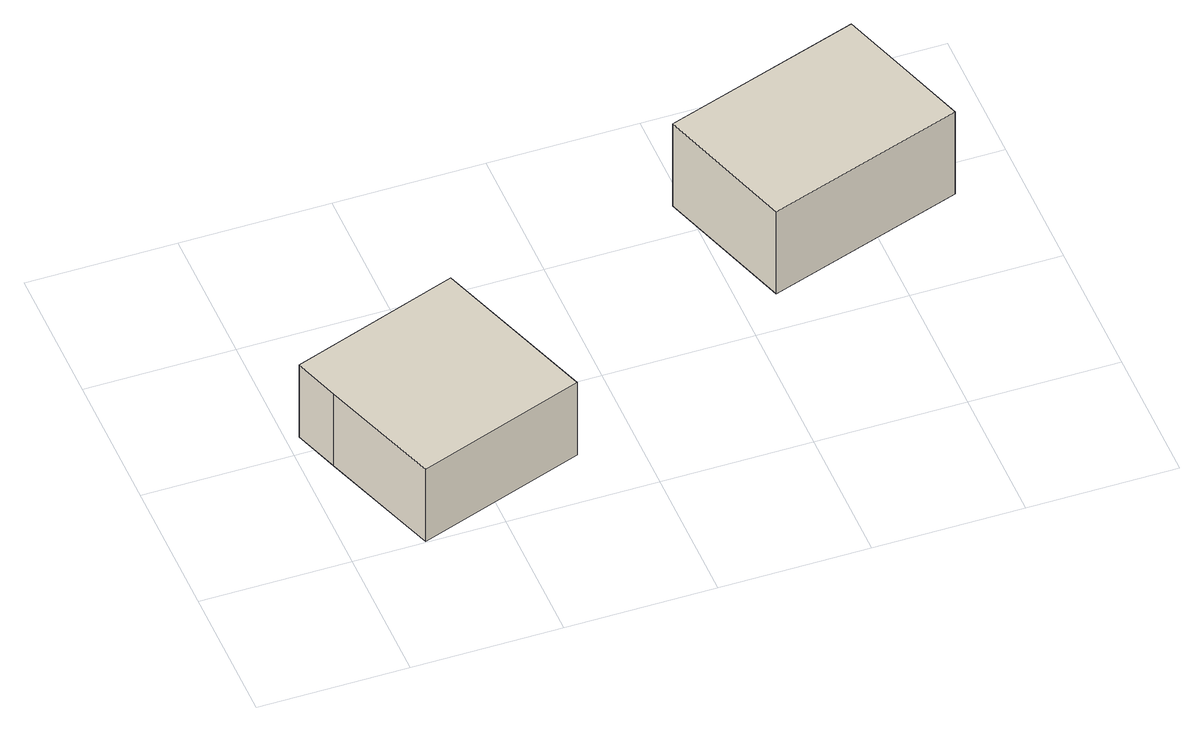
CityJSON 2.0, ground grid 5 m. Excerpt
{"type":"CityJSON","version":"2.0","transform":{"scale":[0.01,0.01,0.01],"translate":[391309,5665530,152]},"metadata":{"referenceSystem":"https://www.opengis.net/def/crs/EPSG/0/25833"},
"CityObjects":{
"building1":{"type":"Building","attributes":{"Gemeindeschluessel":"14627140","BezugspunktDach":"2200","function":"31001_9998","measuredHeight":3.21,"storeysAboveGround":1},"geometry":[{"type":"Solid","lod":"1","boundaries":[[[[0,1,2,3,4]],[[5,6,7,8,9]],[[5,9,4,3]],[[6,5,3,2]],[[7,6,2,1]],[[8,7,1,0]],[[9,8,0,4]]]]}]},
"building2":{"type":"Building","attributes":{"Gemeindeschluessel":"14627140","BezugspunktDach":"2200","function":"31001_9998","measuredHeight":4.16,"storeysAboveGround":1},"geometry":[{"type":"Solid","lod":"1","boundaries":[[[[10,11,12,13,14]],[[15,16,17,18,19]],[[15,19,14,13]],[[16,15,13,12]],[[17,16,12,11]],[[18,17,11,10]],[[19,18,10,14]]]]}]}
},
"vertices":[
[97,413,355],[240,3,355],[806,199,355],[609,767,355],[43,570,355],[609,767,52],[806,199,52],[240,3,52],[97,413,52],[43,570,52],
[1613,626,421],[2277,847,421],[2193,1100,421],[2119,1321,421],[1455,1100,421],[2119,1321,77],[2193,1100,77],[2277,847,77],[1613,626,77],[1455,1100,77]
]}
